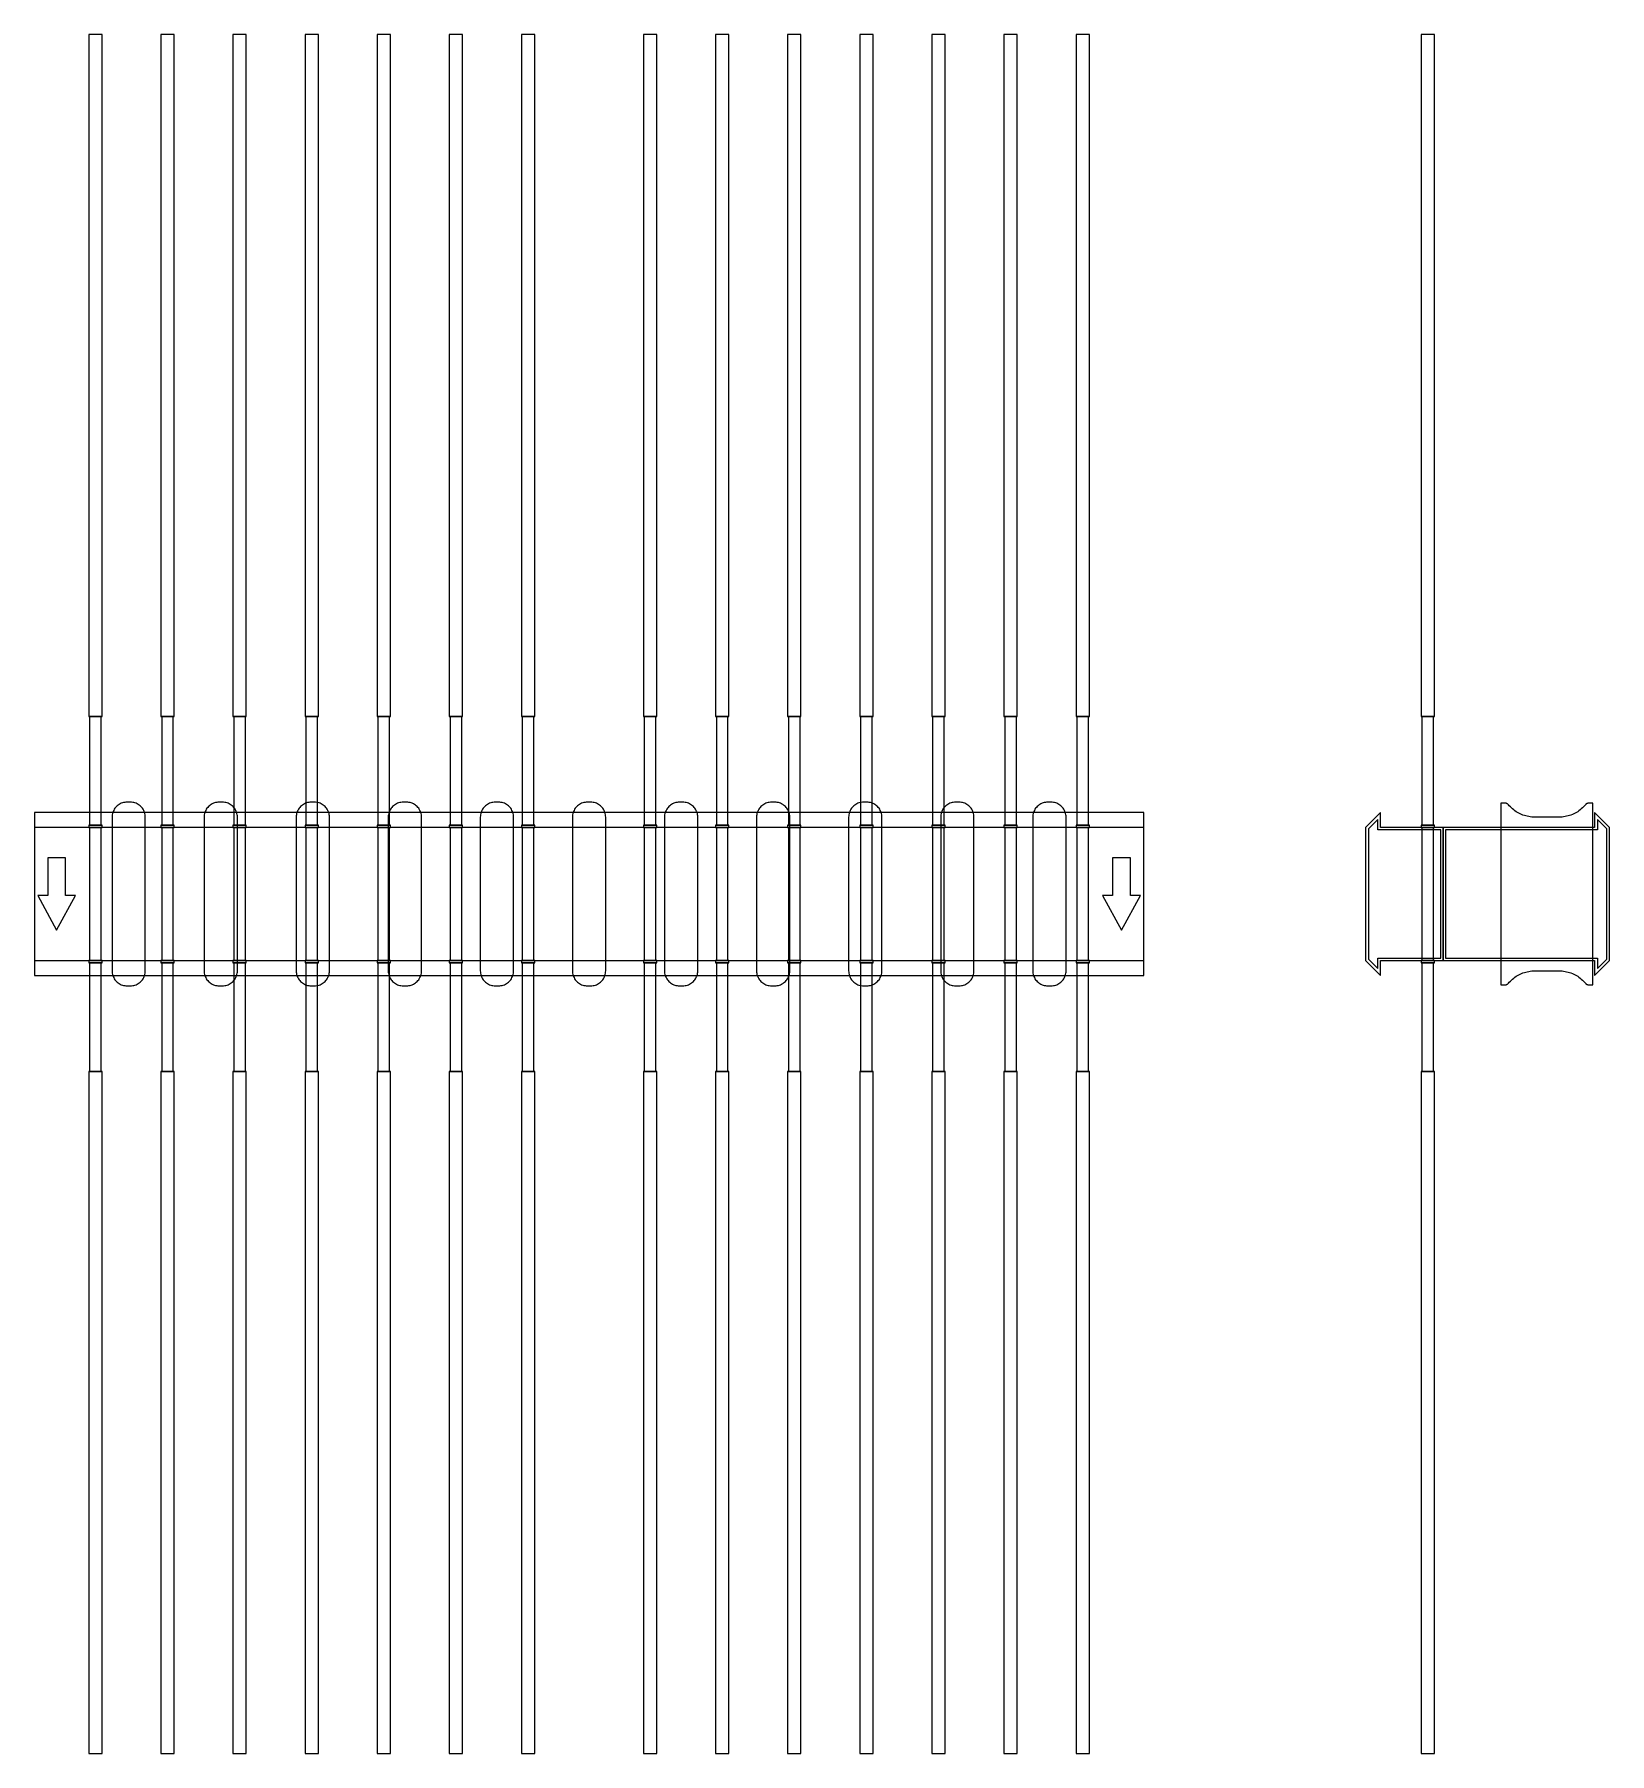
# Model space of a CAD drawing. Extents: x 0 to 1420, y -775 to 775.
import ezdxf

# ---------------------------------------------------------------- set-up
doc = ezdxf.new("R2010")
doc.units = 0
doc.layers.add('Halfen', color=7, linetype='CONTINUOUS')

msp = doc.modelspace()

# ---------------------------------------------------------------- linework, layer by layer
at = {"layer": 'Halfen', "color": 7}
for points in [[(61, 160), (61, 775), (49, 775), (49, 160)], [(126, 160), (126, 775), (114, 775), (114, 160)], [(191, 160), (191, 775), (179, 775), (179, 160)], [(256, 160), (256, 775), (244, 775), (244, 160)], [(321, 160), (321, 775), (309, 775), (309, 160)], [(386, 160), (386, 775), (374, 775), (374, 160)], [(451, 160), (451, 775), (439, 775), (439, 160)], [(561, 160), (561, 775), (549, 775), (549, 160)], [(626, 160), (626, 775), (614, 775), (614, 160)], [(691, 160), (691, 775), (679, 775), (679, 160)], [(756, 160), (756, 775), (744, 775), (744, 160)], [(821, 160), (821, 775), (809, 775), (809, 160)], [(886, 160), (886, 775), (874, 775), (874, 160)], [(951, 160), (951, 775), (939, 775), (939, 160)], [(1262, 160), (1262, 775), (1250, 775), (1250, 160)], [(60.25, 62), (60.25, 160), (49.75, 160), (49.75, 62)], [(125.25, 62), (125.25, 160), (114.75, 160), (114.75, 62)], [(190.25, 62), (190.25, 160), (179.75, 160), (179.75, 62)], [(255.25, 62), (255.25, 160), (244.75, 160), (244.75, 62)], [(320.25, 62), (320.25, 160), (309.75, 160), (309.75, 62)], [(385.25, 62), (385.25, 160), (374.75, 160), (374.75, 62)], [(450.25, 62), (450.25, 160), (439.75, 160), (439.75, 62)], [(560.25, 62), (560.25, 160), (549.75, 160), (549.75, 62)], [(625.25, 62), (625.25, 160), (614.75, 160), (614.75, 62)], [(690.25, 62), (690.25, 160), (679.75, 160), (679.75, 62)], [(755.25, 62), (755.25, 160), (744.75, 160), (744.75, 62)], [(820.25, 62), (820.25, 160), (809.75, 160), (809.75, 62)], [(885.25, 62), (885.25, 160), (874.75, 160), (874.75, 62)], [(950.25, 62), (950.25, 160), (939.75, 160), (939.75, 62)], [(1261.25, 62), (1261.25, 160), (1250.75, 160), (1250.75, 62)], [(100, -69.3), (100, -56.8), (100, 69.3), (99.958, 70.359), (99.834, 71.412), (99.627, 72.452), (99.339, 73.472), (98.972, 74.466), (98.529, 75.429), (98.011, 76.354), (97.422, 77.235), (96.765, 78.068), (96.046, 78.846), (95.268, 79.565), (94.435, 80.222), (93.554, 80.811), (92.629, 81.329), (91.666, 81.772), (90.672, 82.139), (89.652, 82.427), (88.612, 82.634), (87.559, 82.758), (86.5, 82.8), (83.5, 82.8), (82.441, 82.758), (81.388, 82.634), (80.348, 82.427), (79.328, 82.139), (78.334, 81.772), (77.371, 81.329), (76.446, 80.811), (75.565, 80.222), (74.732, 79.565), (73.954, 78.846), (73.235, 78.068), (72.578, 77.235), (71.989, 76.354), (71.471, 75.429), (71.028, 74.466), (70.661, 73.472), (70.373, 72.452), (70.166, 71.412), (70.042, 70.359), (70, 69.3), (70, -56.8), (70, -69.3), (70.042, -70.359), (70.166, -71.412), (70.373, -72.452), (70.661, -73.472), (71.028, -74.466), (71.471, -75.429), (71.989, -76.354), (72.578, -77.235), (73.235, -78.068), (73.954, -78.846), (74.732, -79.565), (75.565, -80.222), (76.446, -80.811), (77.371, -81.329), (78.334, -81.772), (79.328, -82.139), (80.348, -82.427), (81.388, -82.634), (82.441, -82.758), (83.5, -82.8), (86.5, -82.8), (87.559, -82.758), (88.612, -82.634), (89.652, -82.427), (90.672, -82.139), (91.666, -81.772), (92.629, -81.329), (93.554, -80.811), (94.435, -80.222), (95.268, -79.565), (96.046, -78.846), (96.765, -78.068), (97.422, -77.235), (98.011, -76.354), (98.529, -75.429), (98.972, -74.466), (99.339, -73.472), (99.627, -72.452), (99.834, -71.412), (99.958, -70.359), (100, -69.3)], [(183, -69.3), (183, -56.8), (183, 69.3), (182.958, 70.359), (182.834, 71.412), (182.627, 72.452), (182.339, 73.472), (181.972, 74.466), (181.529, 75.429), (181.011, 76.354), (180.422, 77.235), (179.765, 78.068), (179.046, 78.846), (178.268, 79.565), (177.435, 80.222), (176.554, 80.811), (175.629, 81.329), (174.666, 81.772), (173.672, 82.139), (172.652, 82.427), (171.612, 82.634), (170.559, 82.758), (169.5, 82.8), (166.5, 82.8), (165.441, 82.758), (164.388, 82.634), (163.348, 82.427), (162.328, 82.139), (161.334, 81.772), (160.371, 81.329), (159.446, 80.811), (158.565, 80.222), (157.732, 79.565), (156.954, 78.846), (156.235, 78.068), (155.578, 77.235), (154.989, 76.354), (154.471, 75.429), (154.028, 74.466), (153.661, 73.472), (153.373, 72.452), (153.166, 71.412), (153.042, 70.359), (153, 69.3), (153, -56.8), (153, -69.3), (153.042, -70.359), (153.166, -71.412), (153.373, -72.452), (153.661, -73.472), (154.028, -74.466), (154.471, -75.429), (154.989, -76.354), (155.578, -77.235), (156.235, -78.068), (156.954, -78.846), (157.732, -79.565), (158.565, -80.222), (159.446, -80.811), (160.371, -81.329), (161.334, -81.772), (162.328, -82.139), (163.348, -82.427), (164.388, -82.634), (165.441, -82.758), (166.5, -82.8), (169.5, -82.8), (170.559, -82.758), (171.612, -82.634), (172.652, -82.427), (173.672, -82.139), (174.666, -81.772), (175.629, -81.329), (176.554, -80.811), (177.435, -80.222), (178.268, -79.565), (179.046, -78.846), (179.765, -78.068), (180.422, -77.235), (181.011, -76.354), (181.529, -75.429), (181.972, -74.466), (182.339, -73.472), (182.627, -72.452), (182.834, -71.412), (182.958, -70.359), (183, -69.3)], [(266, -69.3), (266, -56.8), (266, 69.3), (265.958, 70.359), (265.834, 71.412), (265.627, 72.452), (265.339, 73.472), (264.972, 74.466), (264.529, 75.429), (264.011, 76.354), (263.422, 77.235), (262.765, 78.068), (262.046, 78.846), (261.268, 79.565), (260.435, 80.222), (259.554, 80.811), (258.629, 81.329), (257.666, 81.772), (256.672, 82.139), (255.652, 82.427), (254.612, 82.634), (253.559, 82.758), (252.5, 82.8), (249.5, 82.8), (248.441, 82.758), (247.388, 82.634), (246.348, 82.427), (245.328, 82.139), (244.334, 81.772), (243.371, 81.329), (242.446, 80.811), (241.565, 80.222), (240.732, 79.565), (239.954, 78.846), (239.235, 78.068), (238.578, 77.235), (237.989, 76.354), (237.471, 75.429), (237.028, 74.466), (236.661, 73.472), (236.373, 72.452), (236.166, 71.412), (236.042, 70.359), (236, 69.3), (236, -56.8), (236, -69.3), (236.042, -70.359), (236.166, -71.412), (236.373, -72.452), (236.661, -73.472), (237.028, -74.466), (237.471, -75.429), (237.989, -76.354), (238.578, -77.235), (239.235, -78.068), (239.954, -78.846), (240.732, -79.565), (241.565, -80.222), (242.446, -80.811), (243.371, -81.329), (244.334, -81.772), (245.328, -82.139), (246.348, -82.427), (247.388, -82.634), (248.441, -82.758), (249.5, -82.8), (252.5, -82.8), (253.559, -82.758), (254.612, -82.634), (255.652, -82.427), (256.672, -82.139), (257.666, -81.772), (258.629, -81.329), (259.554, -80.811), (260.435, -80.222), (261.268, -79.565), (262.046, -78.846), (262.765, -78.068), (263.422, -77.235), (264.011, -76.354), (264.529, -75.429), (264.972, -74.466), (265.339, -73.472), (265.627, -72.452), (265.834, -71.412), (265.958, -70.359), (266, -69.3)], [(349, -69.3), (349, -56.8), (349, 69.3), (348.958, 70.359), (348.834, 71.412), (348.627, 72.452), (348.339, 73.472), (347.972, 74.466), (347.529, 75.429), (347.011, 76.354), (346.422, 77.235), (345.765, 78.068), (345.046, 78.846), (344.268, 79.565), (343.435, 80.222), (342.554, 80.811), (341.629, 81.329), (340.666, 81.772), (339.672, 82.139), (338.652, 82.427), (337.612, 82.634), (336.559, 82.758), (335.5, 82.8), (332.5, 82.8), (331.441, 82.758), (330.388, 82.634), (329.348, 82.427), (328.328, 82.139), (327.334, 81.772), (326.371, 81.329), (325.446, 80.811), (324.565, 80.222), (323.732, 79.565), (322.954, 78.846), (322.235, 78.068), (321.578, 77.235), (320.989, 76.354), (320.471, 75.429), (320.028, 74.466), (319.661, 73.472), (319.373, 72.452), (319.166, 71.412), (319.042, 70.359), (319, 69.3), (319, -56.8), (319, -69.3), (319.042, -70.359), (319.166, -71.412), (319.373, -72.452), (319.661, -73.472), (320.028, -74.466), (320.471, -75.429), (320.989, -76.354), (321.578, -77.235), (322.235, -78.068), (322.954, -78.846), (323.732, -79.565), (324.565, -80.222), (325.446, -80.811), (326.371, -81.329), (327.334, -81.772), (328.328, -82.139), (329.348, -82.427), (330.388, -82.634), (331.441, -82.758), (332.5, -82.8), (335.5, -82.8), (336.559, -82.758), (337.612, -82.634), (338.652, -82.427), (339.672, -82.139), (340.666, -81.772), (341.629, -81.329), (342.554, -80.811), (343.435, -80.222), (344.268, -79.565), (345.046, -78.846), (345.765, -78.068), (346.422, -77.235), (347.011, -76.354), (347.529, -75.429), (347.972, -74.466), (348.339, -73.472), (348.627, -72.452), (348.834, -71.412), (348.958, -70.359), (349, -69.3)], [(432, -69.3), (432, -56.8), (432, 69.3), (431.958, 70.359), (431.834, 71.412), (431.627, 72.452), (431.339, 73.472), (430.972, 74.466), (430.529, 75.429), (430.011, 76.354), (429.422, 77.235), (428.765, 78.068), (428.046, 78.846), (427.268, 79.565), (426.435, 80.222), (425.554, 80.811), (424.629, 81.329), (423.666, 81.772), (422.672, 82.139), (421.652, 82.427), (420.612, 82.634), (419.559, 82.758), (418.5, 82.8), (415.5, 82.8), (414.441, 82.758), (413.388, 82.634), (412.348, 82.427), (411.328, 82.139), (410.334, 81.772), (409.371, 81.329), (408.446, 80.811), (407.565, 80.222), (406.732, 79.565), (405.954, 78.846), (405.235, 78.068), (404.578, 77.235), (403.989, 76.354), (403.471, 75.429), (403.028, 74.466), (402.661, 73.472), (402.373, 72.452), (402.166, 71.412), (402.042, 70.359), (402, 69.3), (402, -56.8), (402, -69.3), (402.042, -70.359), (402.166, -71.412), (402.373, -72.452), (402.661, -73.472), (403.028, -74.466), (403.471, -75.429), (403.989, -76.354), (404.578, -77.235), (405.235, -78.068), (405.954, -78.846), (406.732, -79.565), (407.565, -80.222), (408.446, -80.811), (409.371, -81.329), (410.334, -81.772), (411.328, -82.139), (412.348, -82.427), (413.388, -82.634), (414.441, -82.758), (415.5, -82.8), (418.5, -82.8), (419.559, -82.758), (420.612, -82.634), (421.652, -82.427), (422.672, -82.139), (423.666, -81.772), (424.629, -81.329), (425.554, -80.811), (426.435, -80.222), (427.268, -79.565), (428.046, -78.846), (428.765, -78.068), (429.422, -77.235), (430.011, -76.354), (430.529, -75.429), (430.972, -74.466), (431.339, -73.472), (431.627, -72.452), (431.834, -71.412), (431.958, -70.359), (432, -69.3)], [(515, -69.3), (515, -56.8), (515, 69.3), (514.958, 70.359), (514.834, 71.412), (514.627, 72.452), (514.339, 73.472), (513.972, 74.466), (513.529, 75.429), (513.011, 76.354), (512.422, 77.235), (511.765, 78.068), (511.046, 78.846), (510.268, 79.565), (509.435, 80.222), (508.554, 80.811), (507.629, 81.329), (506.666, 81.772), (505.672, 82.139), (504.652, 82.427), (503.612, 82.634), (502.559, 82.758), (501.5, 82.8), (498.5, 82.8), (497.441, 82.758), (496.388, 82.634), (495.348, 82.427), (494.328, 82.139), (493.334, 81.772), (492.371, 81.329), (491.446, 80.811), (490.565, 80.222), (489.732, 79.565), (488.954, 78.846), (488.235, 78.068), (487.578, 77.235), (486.989, 76.354), (486.471, 75.429), (486.028, 74.466), (485.661, 73.472), (485.373, 72.452), (485.166, 71.412), (485.042, 70.359), (485, 69.3), (485, -56.8), (485, -69.3), (485.042, -70.359), (485.166, -71.412), (485.373, -72.452), (485.661, -73.472), (486.028, -74.466), (486.471, -75.429), (486.989, -76.354), (487.578, -77.235), (488.235, -78.068), (488.954, -78.846), (489.732, -79.565), (490.565, -80.222), (491.446, -80.811), (492.371, -81.329), (493.334, -81.772), (494.328, -82.139), (495.348, -82.427), (496.388, -82.634), (497.441, -82.758), (498.5, -82.8), (501.5, -82.8), (502.559, -82.758), (503.612, -82.634), (504.652, -82.427), (505.672, -82.139), (506.666, -81.772), (507.629, -81.329), (508.554, -80.811), (509.435, -80.222), (510.268, -79.565), (511.046, -78.846), (511.765, -78.068), (512.422, -77.235), (513.011, -76.354), (513.529, -75.429), (513.972, -74.466), (514.339, -73.472), (514.627, -72.452), (514.834, -71.412), (514.958, -70.359), (515, -69.3)], [(598, -69.3), (598, -56.8), (598, 69.3), (597.958, 70.359), (597.834, 71.412), (597.627, 72.452), (597.339, 73.472), (596.972, 74.466), (596.529, 75.429), (596.011, 76.354), (595.422, 77.235), (594.765, 78.068), (594.046, 78.846), (593.268, 79.565), (592.435, 80.222), (591.554, 80.811), (590.629, 81.329), (589.666, 81.772), (588.672, 82.139), (587.652, 82.427), (586.612, 82.634), (585.559, 82.758), (584.5, 82.8), (581.5, 82.8), (580.441, 82.758), (579.388, 82.634), (578.348, 82.427), (577.328, 82.139), (576.334, 81.772), (575.371, 81.329), (574.446, 80.811), (573.565, 80.222), (572.732, 79.565), (571.954, 78.846), (571.235, 78.068), (570.578, 77.235), (569.989, 76.354), (569.471, 75.429), (569.028, 74.466), (568.661, 73.472), (568.373, 72.452), (568.166, 71.412), (568.042, 70.359), (568, 69.3), (568, -56.8), (568, -69.3), (568.042, -70.359), (568.166, -71.412), (568.373, -72.452), (568.661, -73.472), (569.028, -74.466), (569.471, -75.429), (569.989, -76.354), (570.578, -77.235), (571.235, -78.068), (571.954, -78.846), (572.732, -79.565), (573.565, -80.222), (574.446, -80.811), (575.371, -81.329), (576.334, -81.772), (577.328, -82.139), (578.348, -82.427), (579.388, -82.634), (580.441, -82.758), (581.5, -82.8), (584.5, -82.8), (585.559, -82.758), (586.612, -82.634), (587.652, -82.427), (588.672, -82.139), (589.666, -81.772), (590.629, -81.329), (591.554, -80.811), (592.435, -80.222), (593.268, -79.565), (594.046, -78.846), (594.765, -78.068), (595.422, -77.235), (596.011, -76.354), (596.529, -75.429), (596.972, -74.466), (597.339, -73.472), (597.627, -72.452), (597.834, -71.412), (597.958, -70.359), (598, -69.3)], [(681, -69.3), (681, -56.8), (681, 69.3), (680.958, 70.359), (680.834, 71.412), (680.627, 72.452), (680.339, 73.472), (679.972, 74.466), (679.529, 75.429), (679.011, 76.354), (678.422, 77.235), (677.765, 78.068), (677.046, 78.846), (676.268, 79.565), (675.435, 80.222), (674.554, 80.811), (673.629, 81.329), (672.666, 81.772), (671.672, 82.139), (670.652, 82.427), (669.612, 82.634), (668.559, 82.758), (667.5, 82.8), (664.5, 82.8), (663.441, 82.758), (662.388, 82.634), (661.348, 82.427), (660.328, 82.139), (659.334, 81.772), (658.371, 81.329), (657.446, 80.811), (656.565, 80.222), (655.732, 79.565), (654.954, 78.846), (654.235, 78.068), (653.578, 77.235), (652.989, 76.354), (652.471, 75.429), (652.028, 74.466), (651.661, 73.472), (651.373, 72.452), (651.166, 71.412), (651.042, 70.359), (651, 69.3), (651, -56.8), (651, -69.3), (651.042, -70.359), (651.166, -71.412), (651.373, -72.452), (651.661, -73.472), (652.028, -74.466), (652.471, -75.429), (652.989, -76.354), (653.578, -77.235), (654.235, -78.068), (654.954, -78.846), (655.732, -79.565), (656.565, -80.222), (657.446, -80.811), (658.371, -81.329), (659.334, -81.772), (660.328, -82.139), (661.348, -82.427), (662.388, -82.634), (663.441, -82.758), (664.5, -82.8), (667.5, -82.8), (668.559, -82.758), (669.612, -82.634), (670.652, -82.427), (671.672, -82.139), (672.666, -81.772), (673.629, -81.329), (674.554, -80.811), (675.435, -80.222), (676.268, -79.565), (677.046, -78.846), (677.765, -78.068), (678.422, -77.235), (679.011, -76.354), (679.529, -75.429), (679.972, -74.466), (680.339, -73.472), (680.627, -72.452), (680.834, -71.412), (680.958, -70.359), (681, -69.3)], [(764, -69.3), (764, -56.8), (764, 69.3), (763.958, 70.359), (763.834, 71.412), (763.627, 72.452), (763.339, 73.472), (762.972, 74.466), (762.529, 75.429), (762.011, 76.354), (761.422, 77.235), (760.765, 78.068), (760.046, 78.846), (759.268, 79.565), (758.435, 80.222), (757.554, 80.811), (756.629, 81.329), (755.666, 81.772), (754.672, 82.139), (753.652, 82.427), (752.612, 82.634), (751.559, 82.758), (750.5, 82.8), (747.5, 82.8), (746.441, 82.758), (745.388, 82.634), (744.348, 82.427), (743.328, 82.139), (742.334, 81.772), (741.371, 81.329), (740.446, 80.811), (739.565, 80.222), (738.732, 79.565), (737.954, 78.846), (737.235, 78.068), (736.578, 77.235), (735.989, 76.354), (735.471, 75.429), (735.028, 74.466), (734.661, 73.472), (734.373, 72.452), (734.166, 71.412), (734.042, 70.359), (734, 69.3), (734, -56.8), (734, -69.3), (734.042, -70.359), (734.166, -71.412), (734.373, -72.452), (734.661, -73.472), (735.028, -74.466), (735.471, -75.429), (735.989, -76.354), (736.578, -77.235), (737.235, -78.068), (737.954, -78.846), (738.732, -79.565), (739.565, -80.222), (740.446, -80.811), (741.371, -81.329), (742.334, -81.772), (743.328, -82.139), (744.348, -82.427), (745.388, -82.634), (746.441, -82.758), (747.5, -82.8), (750.5, -82.8), (751.559, -82.758), (752.612, -82.634), (753.652, -82.427), (754.672, -82.139), (755.666, -81.772), (756.629, -81.329), (757.554, -80.811), (758.435, -80.222), (759.268, -79.565), (760.046, -78.846), (760.765, -78.068), (761.422, -77.235), (762.011, -76.354), (762.529, -75.429), (762.972, -74.466), (763.339, -73.472), (763.627, -72.452), (763.834, -71.412), (763.958, -70.359), (764, -69.3)], [(847, -69.3), (847, -56.8), (847, 69.3), (846.958, 70.359), (846.834, 71.412), (846.627, 72.452), (846.339, 73.472), (845.972, 74.466), (845.529, 75.429), (845.011, 76.354), (844.422, 77.235), (843.765, 78.068), (843.046, 78.846), (842.268, 79.565), (841.435, 80.222), (840.554, 80.811), (839.629, 81.329), (838.666, 81.772), (837.672, 82.139), (836.652, 82.427), (835.612, 82.634), (834.559, 82.758), (833.5, 82.8), (830.5, 82.8), (829.441, 82.758), (828.388, 82.634), (827.348, 82.427), (826.328, 82.139), (825.334, 81.772), (824.371, 81.329), (823.446, 80.811), (822.565, 80.222), (821.732, 79.565), (820.954, 78.846), (820.235, 78.068), (819.578, 77.235), (818.989, 76.354), (818.471, 75.429), (818.028, 74.466), (817.661, 73.472), (817.373, 72.452), (817.166, 71.412), (817.042, 70.359), (817, 69.3), (817, -56.8), (817, -69.3), (817.042, -70.359), (817.166, -71.412), (817.373, -72.452), (817.661, -73.472), (818.028, -74.466), (818.471, -75.429), (818.989, -76.354), (819.578, -77.235), (820.235, -78.068), (820.954, -78.846), (821.732, -79.565), (822.565, -80.222), (823.446, -80.811), (824.371, -81.329), (825.334, -81.772), (826.328, -82.139), (827.348, -82.427), (828.388, -82.634), (829.441, -82.758), (830.5, -82.8), (833.5, -82.8), (834.559, -82.758), (835.612, -82.634), (836.652, -82.427), (837.672, -82.139), (838.666, -81.772), (839.629, -81.329), (840.554, -80.811), (841.435, -80.222), (842.268, -79.565), (843.046, -78.846), (843.765, -78.068), (844.422, -77.235), (845.011, -76.354), (845.529, -75.429), (845.972, -74.466), (846.339, -73.472), (846.627, -72.452), (846.834, -71.412), (846.958, -70.359), (847, -69.3)], [(930, -69.3), (930, -56.8), (930, 69.3), (929.958, 70.359), (929.834, 71.412), (929.627, 72.452), (929.339, 73.472), (928.972, 74.466), (928.529, 75.429), (928.011, 76.354), (927.422, 77.235), (926.765, 78.068), (926.046, 78.846), (925.268, 79.565), (924.435, 80.222), (923.554, 80.811), (922.629, 81.329), (921.666, 81.772), (920.672, 82.139), (919.652, 82.427), (918.612, 82.634), (917.559, 82.758), (916.5, 82.8), (913.5, 82.8), (912.441, 82.758), (911.388, 82.634), (910.348, 82.427), (909.328, 82.139), (908.334, 81.772), (907.371, 81.329), (906.446, 80.811), (905.565, 80.222), (904.732, 79.565), (903.954, 78.846), (903.235, 78.068), (902.578, 77.235), (901.989, 76.354), (901.471, 75.429), (901.028, 74.466), (900.661, 73.472), (900.373, 72.452), (900.166, 71.412), (900.042, 70.359), (900, 69.3), (900, -56.8), (900, -69.3), (900.042, -70.359), (900.166, -71.412), (900.373, -72.452), (900.661, -73.472), (901.028, -74.466), (901.471, -75.429), (901.989, -76.354), (902.578, -77.235), (903.235, -78.068), (903.954, -78.846), (904.732, -79.565), (905.565, -80.222), (906.446, -80.811), (907.371, -81.329), (908.334, -81.772), (909.328, -82.139), (910.348, -82.427), (911.388, -82.634), (912.441, -82.758), (913.5, -82.8), (916.5, -82.8), (917.559, -82.758), (918.612, -82.634), (919.652, -82.427), (920.672, -82.139), (921.666, -81.772), (922.629, -81.329), (923.554, -80.811), (924.435, -80.222), (925.268, -79.565), (926.046, -78.846), (926.765, -78.068), (927.422, -77.235), (928.011, -76.354), (928.529, -75.429), (928.972, -74.466), (929.339, -73.472), (929.627, -72.452), (929.834, -71.412), (929.958, -70.359), (930, -69.3)], [(1405, -81.8), (1405, 81.8), (1401, 81.8), (1400.846, 81.797), (1400.691, 81.786), (1400.538, 81.769), (1400.385, 81.746), (1400.234, 81.715), (1400.084, 81.678), (1399.936, 81.634), (1399.789, 81.584), (1399.646, 81.527), (1399.505, 81.464), (1399.366, 81.395), (1399.231, 81.32), (1399.1, 81.239), (1398.972, 81.153), (1398.848, 81.06), (1398.728, 80.963), (1398.613, 80.86), (1398.502, 80.752), (1398.397, 80.639), (1398.296, 80.522), (1397.41, 79.491), (1396.479, 78.5), (1395.505, 77.551), (1394.491, 76.646), (1393.437, 75.787), (1392.347, 74.975), (1391.222, 74.211), (1390.064, 73.499), (1388.876, 72.838), (1387.66, 72.23), (1386.418, 71.676), (1385.153, 71.178), (1383.867, 70.736), (1382.563, 70.351), (1381.243, 70.024), (1379.911, 69.756), (1378.567, 69.547), (1377.216, 69.397), (1375.859, 69.307), (1374.5, 69.277), (1352.5, 69.277), (1351.141, 69.307), (1349.784, 69.397), (1348.433, 69.547), (1347.089, 69.756), (1345.757, 70.024), (1344.437, 70.351), (1343.133, 70.736), (1341.847, 71.178), (1340.582, 71.676), (1339.34, 72.23), (1338.124, 72.838), (1336.936, 73.499), (1335.778, 74.211), (1334.653, 74.975), (1333.563, 75.787), (1332.509, 76.646), (1331.495, 77.551), (1330.521, 78.5), (1329.59, 79.491), (1328.704, 80.522), (1328.603, 80.639), (1328.498, 80.752), (1328.387, 80.86), (1328.272, 80.963), (1328.152, 81.06), (1328.028, 81.153), (1327.9, 81.239), (1327.769, 81.32), (1327.634, 81.395), (1327.495, 81.464), (1327.354, 81.527), (1327.211, 81.584), (1327.064, 81.634), (1326.916, 81.678), (1326.766, 81.715), (1326.615, 81.746), (1326.462, 81.769), (1326.309, 81.786), (1326.154, 81.797), (1326, 81.8), (1322, 81.8), (1322, -81.8), (1326, -81.8), (1326.154, -81.797), (1326.309, -81.786), (1326.462, -81.769), (1326.615, -81.746), (1326.766, -81.715), (1326.916, -81.678), (1327.064, -81.634), (1327.211, -81.584), (1327.354, -81.527), (1327.495, -81.464), (1327.634, -81.395), (1327.769, -81.32), (1327.9, -81.239), (1328.028, -81.153), (1328.152, -81.06), (1328.272, -80.963), (1328.387, -80.86), (1328.498, -80.752), (1328.603, -80.639), (1328.704, -80.522), (1329.59, -79.491), (1330.521, -78.5), (1331.495, -77.551), (1332.509, -76.646), (1333.563, -75.787), (1334.653, -74.975), (1335.778, -74.211), (1336.936, -73.499), (1338.124, -72.838), (1339.34, -72.23), (1340.582, -71.676), (1341.847, -71.178), (1343.133, -70.736), (1344.437, -70.351), (1345.757, -70.024), (1347.089, -69.756), (1348.433, -69.547), (1349.784, -69.397), (1351.141, -69.307), (1352.5, -69.277), (1374.5, -69.277), (1375.859, -69.307), (1377.216, -69.397), (1378.567, -69.547), (1379.911, -69.756), (1381.243, -70.024), (1382.563, -70.351), (1383.867, -70.736), (1385.153, -71.178), (1386.418, -71.676), (1387.66, -72.23), (1388.876, -72.838), (1390.064, -73.499), (1391.222, -74.211), (1392.347, -74.975), (1393.437, -75.787), (1394.491, -76.646), (1395.505, -77.551), (1396.479, -78.5), (1397.41, -79.491), (1398.296, -80.522), (1398.397, -80.639), (1398.502, -80.752), (1398.613, -80.86), (1398.728, -80.963), (1398.848, -81.06), (1398.972, -81.153), (1399.1, -81.239), (1399.231, -81.32), (1399.366, -81.395), (1399.505, -81.464), (1399.646, -81.527), (1399.789, -81.584), (1399.936, -81.634), (1400.084, -81.678), (1400.234, -81.715), (1400.385, -81.746), (1400.538, -81.769), (1400.691, -81.786), (1400.846, -81.797), (1401, -81.8)], [(0, -73.5), (1000, -73.5), (1000, 73.5), (0, 73.5)], [(61, 60), (61, 62), (49, 62), (49, 60)], [(126, 60), (126, 62), (114, 62), (114, 60)], [(191, 60), (191, 62), (179, 62), (179, 60)], [(256, 60), (256, 62), (244, 62), (244, 60)], [(321, 60), (321, 62), (309, 62), (309, 60)], [(386, 60), (386, 62), (374, 62), (374, 60)], [(451, 60), (451, 62), (439, 62), (439, 60)], [(561, 60), (561, 62), (549, 62), (549, 60)], [(626, 60), (626, 62), (614, 62), (614, 60)], [(691, 60), (691, 62), (679, 62), (679, 60)], [(756, 60), (756, 62), (744, 62), (744, 60)], [(821, 60), (821, 62), (809, 62), (809, 60)], [(886, 60), (886, 62), (874, 62), (874, 60)], [(951, 60), (951, 62), (939, 62), (939, 60)], [(1270, -60), (1270, 60), (1213.5, 60), (1213.5, 73.5), (1200, 60), (1200, -60), (1213.5, -73.5), (1213.5, -60)], [(1268, -58), (1268, 58), (1211, 58), (1211, 67.25), (1202.5, 58.75), (1202.5, -58.75), (1211, -67.25), (1211, -58)], [(1262, 60), (1262, 62), (1250, 62), (1250, 60)], [(1420, -60), (1420, 60), (1406.5, 73.5), (1406.5, 60), (1270, 60), (1270, -60), (1406.5, -60), (1406.5, -73.5)], [(1417.5, -58.75), (1417.5, 58.75), (1409, 67.25), (1409, 58), (1272, 58), (1272, -58), (1409, -58), (1409, -67.25)], [(0, -60), (1000, -60), (1000, 60), (0, 60)], [(60.25, -60), (60.25, 60), (49.75, 60), (49.75, -60)], [(125.25, -60), (125.25, 60), (114.75, 60), (114.75, -60)], [(190.25, -60), (190.25, 60), (179.75, 60), (179.75, -60)], [(255.25, -60), (255.25, 60), (244.75, 60), (244.75, -60)], [(320.25, -60), (320.25, 60), (309.75, 60), (309.75, -60)], [(385.25, -60), (385.25, 60), (374.75, 60), (374.75, -60)], [(450.25, -60), (450.25, 60), (439.75, 60), (439.75, -60)], [(560.25, -60), (560.25, 60), (549.75, 60), (549.75, -60)], [(625.25, -60), (625.25, 60), (614.75, 60), (614.75, -60)], [(690.25, -60), (690.25, 60), (679.75, 60), (679.75, -60)], [(755.25, -60), (755.25, 60), (744.75, 60), (744.75, -60)], [(820.25, -60), (820.25, 60), (809.75, 60), (809.75, -60)], [(885.25, -60), (885.25, 60), (874.75, 60), (874.75, -60)], [(950.25, -60), (950.25, 60), (939.75, 60), (939.75, -60)], [(1261.25, -60), (1261.25, 60), (1250.75, 60), (1250.75, -60)], [(20, -32.5), (37, -1.5), (28, -1.5), (28, 32.5), (12, 32.5), (12, -1.5), (3, -1.5)], [(980, -32.5), (997, -1.5), (988, -1.5), (988, 32.5), (972, 32.5), (972, -1.5), (963, -1.5)], [(61, -62), (61, -60), (49, -60), (49, -62)], [(60.25, -160), (60.25, -62), (49.75, -62), (49.75, -160)], [(126, -62), (126, -60), (114, -60), (114, -62)], [(125.25, -160), (125.25, -62), (114.75, -62), (114.75, -160)], [(191, -62), (191, -60), (179, -60), (179, -62)], [(190.25, -160), (190.25, -62), (179.75, -62), (179.75, -160)], [(256, -62), (256, -60), (244, -60), (244, -62)], [(255.25, -160), (255.25, -62), (244.75, -62), (244.75, -160)], [(321, -62), (321, -60), (309, -60), (309, -62)], [(320.25, -160), (320.25, -62), (309.75, -62), (309.75, -160)], [(386, -62), (386, -60), (374, -60), (374, -62)], [(385.25, -160), (385.25, -62), (374.75, -62), (374.75, -160)], [(451, -62), (451, -60), (439, -60), (439, -62)], [(450.25, -160), (450.25, -62), (439.75, -62), (439.75, -160)], [(561, -62), (561, -60), (549, -60), (549, -62)], [(560.25, -160), (560.25, -62), (549.75, -62), (549.75, -160)], [(626, -62), (626, -60), (614, -60), (614, -62)], [(625.25, -160), (625.25, -62), (614.75, -62), (614.75, -160)], [(691, -62), (691, -60), (679, -60), (679, -62)], [(690.25, -160), (690.25, -62), (679.75, -62), (679.75, -160)], [(756, -62), (756, -60), (744, -60), (744, -62)], [(755.25, -160), (755.25, -62), (744.75, -62), (744.75, -160)], [(821, -62), (821, -60), (809, -60), (809, -62)], [(820.25, -160), (820.25, -62), (809.75, -62), (809.75, -160)], [(886, -62), (886, -60), (874, -60), (874, -62)], [(885.25, -160), (885.25, -62), (874.75, -62), (874.75, -160)], [(951, -62), (951, -60), (939, -60), (939, -62)], [(950.25, -160), (950.25, -62), (939.75, -62), (939.75, -160)], [(1262, -62), (1262, -60), (1250, -60), (1250, -62)], [(1261.25, -160), (1261.25, -62), (1250.75, -62), (1250.75, -160)], [(61, -775), (61, -160), (49, -160), (49, -775)], [(126, -775), (126, -160), (114, -160), (114, -775)], [(191, -775), (191, -160), (179, -160), (179, -775)], [(256, -775), (256, -160), (244, -160), (244, -775)], [(321, -775), (321, -160), (309, -160), (309, -775)], [(386, -775), (386, -160), (374, -160), (374, -775)], [(451, -775), (451, -160), (439, -160), (439, -775)], [(561, -775), (561, -160), (549, -160), (549, -775)], [(626, -775), (626, -160), (614, -160), (614, -775)], [(691, -775), (691, -160), (679, -160), (679, -775)], [(756, -775), (756, -160), (744, -160), (744, -775)], [(821, -775), (821, -160), (809, -160), (809, -775)], [(886, -775), (886, -160), (874, -160), (874, -775)], [(951, -775), (951, -160), (939, -160), (939, -775)], [(1262, -775), (1262, -160), (1250, -160), (1250, -775)]]:
    msp.add_lwpolyline(points, close=True, dxfattribs=at)

doc.saveas('drawing.dxf')
